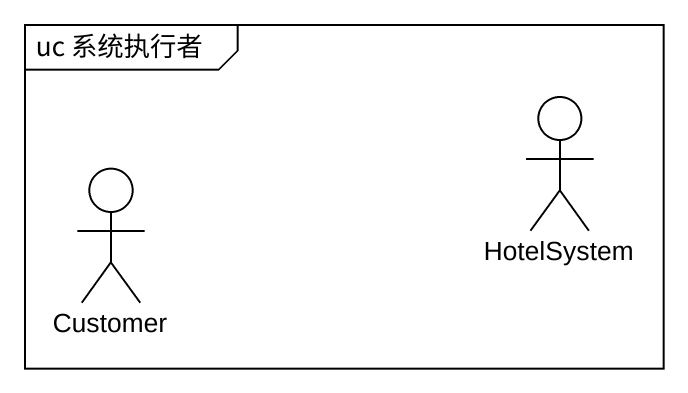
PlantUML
@startuml
mainframe uc 系统执行者
actor Customer
actor HotelSystem
@enduml
